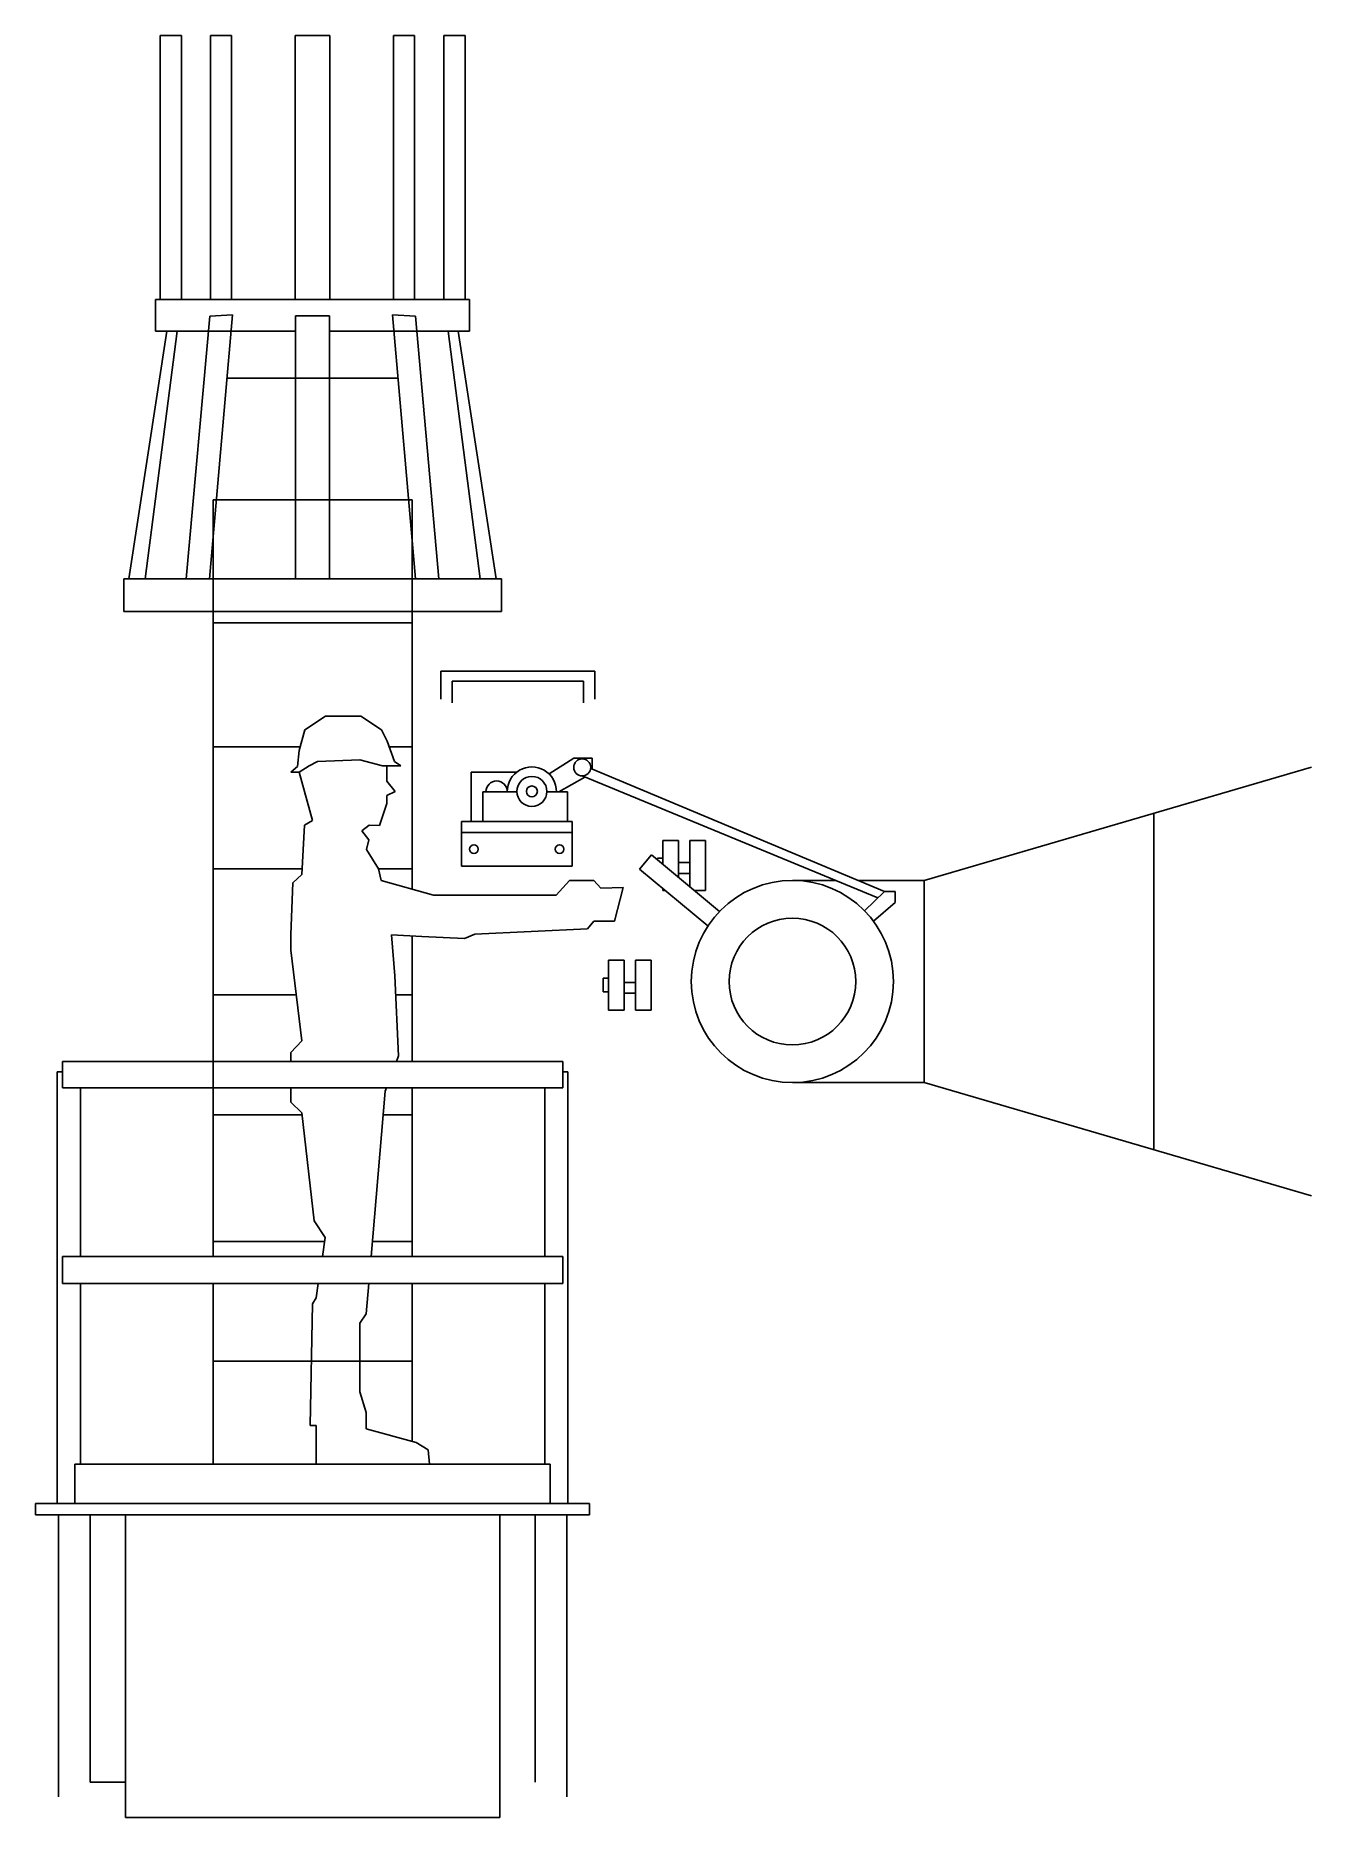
# Model space of a CAD drawing. Header units: millimetres. Extents: x 91.1 to 158.3, y 91.4 to 185.3.
import ezdxf

# ---------------------------------------------------------------- set-up
doc = ezdxf.new("R2010")
doc.units = ezdxf.units.MM

msp = doc.modelspace()

# ---------------------------------------------------------------- linework, layer by layer
for p, q in [((97.652, 171.44), (97.652, 185.342)), ((97.652, 185.342), (98.781, 185.342)), ((98.781, 185.342), (98.781, 171.44)), ((100.316, 171.44), (100.316, 185.342)), ((100.316, 185.342), (101.419, 185.342)), ((101.419, 185.342), (101.419, 171.44)), ((104.772, 171.44), (104.772, 185.342)), ((104.772, 185.342), (105.688, 185.342)), ((106.604, 185.342), (105.688, 185.342)), ((106.604, 171.44), (106.604, 185.342)), ((111.059, 185.342), (109.957, 185.342)), ((109.957, 185.342), (109.957, 171.44)), ((111.059, 171.44), (111.059, 185.342)), ((113.723, 185.342), (112.594, 185.342)), ((112.594, 185.342), (112.594, 171.44)), ((113.723, 171.44), (113.723, 185.342)), ((97.415, 169.769), (97.415, 171.44)), ((97.415, 171.44), (105.688, 171.44)), ((113.961, 171.44), (105.688, 171.44)), ((113.961, 169.769), (113.961, 171.44)), ((99.03, 156.712), (100.27, 170.56)), ((101.476, 170.629), (100.257, 156.712)), ((100.27, 170.56), (101.476, 170.629)), ((104.791, 170.579), (105.688, 170.579)), ((104.791, 170.579), (104.791, 156.712)), ((106.585, 170.579), (105.688, 170.579)), ((106.585, 170.579), (106.585, 156.712)), ((111.106, 170.56), (109.9, 170.629)), ((109.9, 170.629), (111.118, 156.712)), ((112.346, 156.712), (111.106, 170.56)), ((96.014, 156.712), (98.012, 169.769)), ((96.859, 156.712), (98.547, 169.769)), ((97.415, 169.769), (104.791, 169.769)), ((113.961, 169.769), (106.585, 169.769)), ((114.516, 156.712), (112.828, 169.769)), ((115.362, 156.712), (113.364, 169.769)), ((101.183, 167.291), (105.688, 167.291)), ((110.192, 167.291), (105.688, 167.291)), ((100.448, 160.875), (105.688, 160.875)), ((100.448, 120.995), (100.448, 160.875)), ((110.927, 160.875), (105.688, 160.875)), ((110.927, 140.356), (110.927, 160.875)), ((110.927, 140.356), (110.927, 160.875)), ((95.738, 154.99), (95.738, 156.712)), ((95.738, 156.712), (105.688, 156.712)), ((115.637, 156.712), (105.688, 156.712)), ((115.637, 154.99), (115.637, 156.712)), ((105.688, 154.99), (95.738, 154.99)), ((105.688, 154.99), (115.637, 154.99)), ((100.448, 154.389), (105.688, 154.389)), ((110.927, 154.389), (105.688, 154.389)), ((112.45, 150.375), (112.45, 151.845)), ((112.45, 151.845), (116.501, 151.845)), ((113.038, 150.179), (113.038, 151.322)), ((113.038, 151.322), (116.501, 151.322)), ((120.553, 151.845), (116.501, 151.845)), ((119.965, 151.322), (116.501, 151.322)), ((119.965, 150.179), (119.965, 151.322)), ((120.553, 150.375), (120.553, 151.845)), ((105.282, 148.761), (106.361, 149.466)), ((106.361, 149.466), (108.229, 149.466)), ((108.229, 149.466), (109.311, 148.761)), ((104.983, 147.658), (105.282, 148.761)), ((109.311, 148.761), (109.617, 148.149)), ((100.448, 147.859), (105.038, 147.859)), ((104.887, 146.825), (104.983, 147.658)), ((109.617, 148.149), (109.997, 147.079)), ((110.927, 147.859), (109.72, 147.859)), ((104.543, 146.518), (104.887, 146.825)), ((104.973, 146.518), (104.543, 146.518)), ((105.5, 146.853), (104.973, 146.518)), ((105.688, 143.977), (104.973, 146.518)), ((105.95, 147.079), (105.5, 146.853)), ((108.176, 147.168), (105.95, 147.079)), ((109.363, 146.853), (108.176, 147.168)), ((110.34, 146.853), (109.363, 146.853)), ((109.592, 146.853), (109.592, 146.04)), ((109.997, 147.079), (110.34, 146.853)), ((114.048, 143.928), (114.048, 146.52)), ((114.048, 146.52), (116.437, 146.52)), ((118.151, 146.425), (119.45, 147.252)), ((119.45, 147.252), (120.416, 147.252)), ((135.822, 140.238), (120.34, 146.719)), ((120.416, 147.252), (120.416, 146.688)), ((137.915, 140.817), (158.308, 146.779)), ((109.592, 146.04), (110.041, 145.509)), ((120.038, 146.265), (118.659, 145.493)), ((135.475, 139.9), (119.894, 146.324)), ((109.592, 144.862), (109.217, 143.712)), ((110.041, 145.509), (109.592, 145.298)), ((109.592, 145.298), (109.592, 144.862)), ((114.649, 143.928), (114.649, 145.493)), ((114.649, 145.493), (116.448, 145.493)), ((118.033, 145.493), (119.115, 145.493)), ((119.115, 145.493), (119.115, 143.928)), ((105.114, 141.136), (105.265, 143.725)), ((105.265, 143.725), (105.688, 143.977)), ((108.671, 143.728), (108.283, 143.432)), ((109.217, 143.712), (108.671, 143.728)), ((113.539, 141.565), (113.539, 143.928)), ((113.539, 143.928), (119.355, 143.928)), ((119.355, 143.928), (119.355, 141.565)), ((150.015, 144.355), (150.015, 135.488)), ((108.283, 143.432), (108.648, 142.954)), ((108.648, 142.954), (108.527, 142.454)), ((113.539, 143.335), (119.355, 143.335)), ((124.968, 142.92), (124.135, 142.92)), ((124.135, 142.92), (124.135, 141.667)), ((124.968, 140.976), (124.968, 142.92)), ((125.556, 142.92), (126.389, 142.92)), ((125.556, 140.488), (125.556, 142.92)), ((126.389, 142.92), (126.389, 140.289)), ((108.527, 142.454), (109.168, 141.429)), ((122.917, 141.405), (123.542, 142.158)), ((123.542, 142.158), (127.129, 139.182)), ((124.135, 141.983), (123.855, 141.983)), ((123.855, 141.983), (123.855, 141.899)), ((100.448, 141.429), (105.131, 141.429)), ((104.647, 140.681), (105.114, 141.136)), ((109.168, 141.429), (109.3, 140.817)), ((110.927, 141.429), (109.168, 141.429)), ((119.355, 141.565), (113.539, 141.565)), ((122.917, 141.405), (126.518, 138.418)), ((124.968, 141.758), (125.556, 141.758)), ((124.968, 141.184), (125.556, 141.184)), ((104.543, 137.966), (104.647, 140.681)), ((109.3, 140.817), (112.064, 140.035)), ((112.064, 140.035), (118.518, 140.035)), ((118.518, 140.035), (119.227, 140.817)), ((119.227, 140.817), (120.513, 140.817)), ((120.513, 140.817), (120.881, 140.402)), ((120.881, 140.402), (122.044, 140.45)), ((122.044, 140.45), (121.602, 138.666)), ((124.135, 140.395), (124.135, 140.289)), ((124.135, 140.289), (124.262, 140.289)), ((126.389, 140.289), (125.795, 140.289)), ((133.255, 140.815), (130.967, 140.815)), ((137.915, 140.817), (134.441, 140.816)), ((134.772, 139.217), (135.822, 140.238)), ((135.822, 140.238), (136.388, 140.238)), ((136.388, 140.238), (136.388, 139.655)), ((137.915, 130.16), (137.915, 140.817)), ((136.388, 139.655), (135.24, 138.669)), ((120.167, 138.262), (114.232, 137.989)), ((120.513, 138.666), (120.167, 138.262)), ((121.602, 138.666), (120.513, 138.666)), ((104.543, 137.147), (104.543, 137.966)), ((105.114, 132.366), (104.543, 137.147)), ((111.436, 137.86), (109.846, 137.94)), ((109.846, 137.94), (110.023, 135.794)), ((110.927, 131.274), (110.927, 137.886)), ((110.927, 131.274), (110.927, 137.886)), ((113.695, 137.747), (111.436, 137.86)), ((114.232, 137.989), (113.695, 137.747)), ((122.107, 136.606), (121.274, 136.606)), ((121.274, 136.606), (121.274, 133.976)), ((122.107, 133.976), (122.107, 136.606)), ((122.695, 136.606), (123.528, 136.606)), ((122.695, 133.976), (122.695, 136.606)), ((123.528, 136.606), (123.528, 133.976)), ((110.023, 135.794), (110.214, 131.572)), ((121.274, 135.669), (120.994, 135.669)), ((120.994, 135.669), (120.994, 134.936)), ((122.107, 135.444), (122.695, 135.444)), ((150.015, 126.622), (150.015, 135.488)), ((100.448, 134.791), (104.824, 134.791)), ((110.927, 134.791), (110.068, 134.791)), ((120.994, 134.936), (121.274, 134.936)), ((122.107, 134.871), (122.695, 134.871)), ((121.274, 133.976), (122.107, 133.976)), ((123.528, 133.976), (122.695, 133.976)), ((104.543, 131.743), (105.114, 132.366)), ((104.543, 131.274), (104.543, 131.743)), ((110.214, 131.572), (110.102, 131.274)), ((92.233, 107.983), (92.233, 130.72)), ((92.233, 130.72), (92.507, 130.72)), ((92.507, 129.884), (92.507, 131.274)), ((92.507, 131.274), (105.688, 131.274)), ((118.868, 131.274), (105.688, 131.274)), ((118.868, 129.884), (118.868, 131.274)), ((119.143, 130.72), (118.868, 130.72)), ((119.143, 107.983), (119.143, 130.72)), ((92.507, 129.884), (105.688, 129.884)), ((93.46, 129.884), (93.46, 120.995)), ((104.543, 129.13), (104.543, 129.884)), ((118.868, 129.884), (105.688, 129.884)), ((109.509, 129.701), (108.948, 123.059)), ((109.577, 129.884), (109.509, 129.701)), ((110.927, 120.995), (110.927, 129.884)), ((110.927, 120.995), (110.927, 129.884)), ((117.915, 129.884), (117.915, 120.995)), ((130.967, 130.16), (137.915, 130.16)), ((137.915, 130.16), (158.308, 124.198)), ((105.114, 128.568), (104.543, 129.13)), ((100.448, 128.453), (105.128, 128.453)), ((105.773, 122.873), (105.114, 128.568)), ((110.927, 128.453), (109.403, 128.453)), ((108.948, 123.059), (108.774, 120.995)), ((106.355, 121.992), (105.773, 122.873)), ((100.448, 121.789), (105.688, 121.789)), ((106.324, 121.789), (105.688, 121.789)), ((106.202, 120.995), (106.355, 121.992)), ((110.927, 121.789), (108.841, 121.789)), ((92.507, 120.995), (105.688, 120.995)), ((92.507, 120.995), (92.507, 119.563)), ((118.868, 120.995), (105.688, 120.995)), ((118.868, 120.995), (118.868, 119.563)), ((92.507, 119.563), (105.688, 119.563)), ((93.46, 119.563), (93.46, 110.049)), ((100.448, 110.049), (100.448, 119.563)), ((118.868, 119.563), (105.688, 119.563)), ((105.869, 118.823), (105.982, 119.563)), ((108.653, 119.563), (108.519, 117.98)), ((110.927, 111.252), (110.927, 119.563)), ((110.927, 111.252), (110.927, 119.563)), ((117.915, 119.563), (117.915, 110.049)), ((105.562, 112.086), (105.688, 118.501)), ((105.688, 118.501), (105.869, 118.823)), ((108.519, 117.98), (108.171, 117.473)), ((108.171, 117.473), (108.171, 113.858)), ((100.448, 115.473), (105.688, 115.473)), ((110.927, 115.473), (105.688, 115.473)), ((108.171, 113.858), (108.519, 112.765)), ((108.519, 112.765), (108.519, 111.915)), ((105.869, 112.086), (105.562, 112.086)), ((105.869, 110.049), (105.869, 112.086)), ((108.519, 111.915), (111.138, 111.195)), ((111.138, 111.195), (111.777, 110.812)), ((93.164, 107.983), (93.164, 110.049)), ((93.164, 110.049), (105.688, 110.049)), ((118.212, 110.049), (105.688, 110.049)), ((111.777, 110.812), (111.846, 110.049)), ((118.212, 107.983), (118.212, 110.049)), ((105.688, 107.983), (91.097, 107.983)), ((91.097, 107.983), (91.097, 107.376)), ((91.097, 107.376), (95.825, 107.376)), ((92.295, 92.517), (92.295, 107.376)), ((93.97, 107.376), (93.97, 93.289)), ((95.825, 91.432), (95.825, 107.376)), ((95.825, 107.376), (105.688, 107.376)), ((105.688, 107.983), (120.279, 107.983)), ((115.551, 107.376), (105.688, 107.376)), ((115.551, 91.432), (115.551, 107.376)), ((120.279, 107.376), (115.551, 107.376)), ((117.406, 107.376), (117.406, 93.289)), ((119.081, 92.517), (119.081, 107.376)), ((120.279, 107.983), (120.279, 107.376)), ((93.97, 93.289), (95.825, 93.289)), ((115.551, 91.432), (95.825, 91.432)), ((95.825, 91.432), (105.688, 91.432))]:
    msp.add_line(p, q)
for centre, radius in [((119.894, 146.774), 0.449), ((117.24, 145.506), 0.792), ((117.24, 145.506), 0.289), ((114.19, 142.468), 0.227), ((118.703, 142.468), 0.227), ((130.967, 135.487), 5.327), ((130.967, 135.487), 3.338)]:
    msp.add_circle(centre, radius)
for centre, radius, start, end in [((117.24, 145.506), 1.293, 359.41022, 180.58978), ((115.384, 145.493), 0.563, 0, 180)]:
    msp.add_arc(centre, radius, start, end)

doc.saveas('drawing.dxf')
